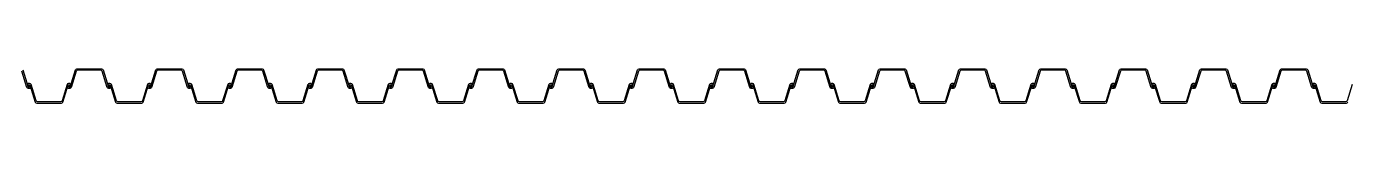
# Model space of a CAD drawing. Header units: millimetres. Extents: x -383953 to 676589, y -101685 to 196247.
# Drawn here: x 51774 to 64934, y 34960 to 35300 of the extents above; entities that cross this region are included whole.
import ezdxf

# ---------------------------------------------------------------- set-up
doc = ezdxf.new("R2010")
doc.units = ezdxf.units.MM
doc.layers.add('SHEET Pile', color=2, linetype='Continuous')

msp = doc.modelspace()

# ---------------------------------------------------------------- linework, layer by layer
at = {"layer": 'SHEET Pile'}
for points in [[(51779, 35114.3), (51729, 35277.5, 0.2992329)], [(51737.4, 35290.2), (51790.9, 35119, 0.2992329), (51793.6, 35117.2), (51801, 35117.2, 0.5393699), (51803.7, 35121.4), (51796.3, 35138.6, -0.5393699), (51799, 35142.8), (51806.4, 35142.8, -0.2992329), (51809.1, 35141), (51814.8, 35124.9, -0.5351003), (51801, 35104.5), (51793.6, 35104.5, -0.2992329), (51779.2, 35114)], [(52579, 35114.3), (52529, 35277.5, 0.2992329), (52514.1, 35287.2), (52285.9, 35287.2, 0.2992329), (52271, 35277.5), (52220.8, 35114, -0.2992329), (52206.4, 35104.5), (52199, 35104.5, -0.5351003), (52185.2, 35124.9), (52190.9, 35141, -0.2992329), (52193.6, 35142.8), (52201, 35142.8, -0.5393699), (52203.7, 35138.6), (52196.3, 35121.4, 0.5393699), (52199, 35117.2), (52206.4, 35117.2, 0.2992329), (52209.1, 35119), (52262.6, 35290.2, -0.2992329), (52277.5, 35300), (52522.5, 35300, -0.2992329), (52537.4, 35290.2), (52590.9, 35119, 0.2992329), (52593.6, 35117.2), (52601, 35117.2, 0.5393699), (52603.7, 35121.4), (52596.3, 35138.6, -0.5393699), (52599, 35142.8), (52606.4, 35142.8, -0.2992329), (52609.1, 35141), (52614.8, 35124.9, -0.5351003), (52601, 35104.5), (52593.6, 35104.5, -0.2992329), (52579.2, 35114)], [(53379, 35114.3), (53329, 35277.5, 0.2992329), (53314.1, 35287.2), (53085.9, 35287.2, 0.2992329), (53071, 35277.5), (53020.8, 35114, -0.2992329), (53006.4, 35104.5), (52999, 35104.5, -0.5351003), (52985.2, 35124.9), (52990.9, 35141, -0.2992329), (52993.6, 35142.8), (53001, 35142.8, -0.5393699), (53003.7, 35138.6), (52996.3, 35121.4, 0.5393699), (52999, 35117.2), (53006.4, 35117.2, 0.2992329), (53009.1, 35119), (53062.6, 35290.2, -0.2992329), (53077.5, 35300), (53322.5, 35300, -0.2992329), (53337.4, 35290.2), (53390.9, 35119, 0.2992329), (53393.6, 35117.2), (53401, 35117.2, 0.5393699), (53403.7, 35121.4), (53396.3, 35138.6, -0.5393699), (53399, 35142.8), (53406.4, 35142.8, -0.2992329), (53409.1, 35141), (53414.8, 35124.9, -0.5351003), (53401, 35104.5), (53393.6, 35104.5, -0.2992329), (53379.2, 35114)], [(54179, 35114.3), (54129, 35277.5, 0.2992329), (54114.1, 35287.2), (53885.9, 35287.2, 0.2992329), (53871, 35277.5), (53820.8, 35114, -0.2992329), (53806.4, 35104.5), (53799, 35104.5, -0.5351003), (53785.2, 35124.9), (53790.9, 35141, -0.2992329), (53793.6, 35142.8), (53801, 35142.8, -0.5393699), (53803.7, 35138.6), (53796.3, 35121.4, 0.5393699), (53799, 35117.2), (53806.4, 35117.2, 0.2992329), (53809.1, 35119), (53862.6, 35290.2, -0.2992329), (53877.5, 35300), (54122.5, 35300, -0.2992329), (54137.4, 35290.2), (54190.9, 35119, 0.2992329), (54193.6, 35117.2), (54201, 35117.2, 0.5393699), (54203.7, 35121.4), (54196.3, 35138.6, -0.5393699), (54199, 35142.8), (54206.4, 35142.8, -0.2992329), (54209.1, 35141), (54214.8, 35124.9, -0.5351003), (54201, 35104.5), (54193.6, 35104.5, -0.2992329), (54179.2, 35114)], [(54979, 35114.3), (54929, 35277.5, 0.2992329), (54914.1, 35287.2), (54685.9, 35287.2, 0.2992329), (54671, 35277.5), (54620.8, 35114, -0.2992329), (54606.4, 35104.5), (54599, 35104.5, -0.5351003), (54585.2, 35124.9), (54590.9, 35141, -0.2992329), (54593.6, 35142.8), (54601, 35142.8, -0.5393699), (54603.7, 35138.6), (54596.3, 35121.4, 0.5393699), (54599, 35117.2), (54606.4, 35117.2, 0.2992329), (54609.1, 35119), (54662.6, 35290.2, -0.2992329), (54677.5, 35300), (54922.5, 35300, -0.2992329), (54937.4, 35290.2), (54990.9, 35119, 0.2992329), (54993.6, 35117.2), (55001, 35117.2, 0.5393699), (55003.7, 35121.4), (54996.3, 35138.6, -0.5393699), (54999, 35142.8), (55006.4, 35142.8, -0.2992329), (55009.1, 35141), (55014.8, 35124.9, -0.5351003), (55001, 35104.5), (54993.6, 35104.5, -0.2992329), (54979.2, 35114)], [(55779, 35114.3), (55729, 35277.5, 0.2992329), (55714.1, 35287.2), (55485.9, 35287.2, 0.2992329), (55471, 35277.5), (55420.8, 35114, -0.2992329), (55406.4, 35104.5), (55399, 35104.5, -0.5351003), (55385.2, 35124.9), (55390.9, 35141, -0.2992329), (55393.6, 35142.8), (55401, 35142.8, -0.5393699), (55403.7, 35138.6), (55396.3, 35121.4, 0.5393699), (55399, 35117.2), (55406.4, 35117.2, 0.2992329), (55409.1, 35119), (55462.6, 35290.2, -0.2992329), (55477.5, 35300), (55722.5, 35300, -0.2992329), (55737.4, 35290.2), (55790.9, 35119, 0.2992329), (55793.6, 35117.2), (55801, 35117.2, 0.5393699), (55803.7, 35121.4), (55796.3, 35138.6, -0.5393699), (55799, 35142.8), (55806.4, 35142.8, -0.2992329), (55809.1, 35141), (55814.8, 35124.9, -0.5351003), (55801, 35104.5), (55793.6, 35104.5, -0.2992329), (55779.2, 35114)], [(56579, 35114.3), (56529, 35277.5, 0.2992329), (56514.1, 35287.2), (56285.9, 35287.2, 0.2992329), (56271, 35277.5), (56220.8, 35114, -0.2992329), (56206.4, 35104.5), (56199, 35104.5, -0.5351003), (56185.2, 35124.9), (56190.9, 35141, -0.2992329), (56193.6, 35142.8), (56201, 35142.8, -0.5393699), (56203.7, 35138.6), (56196.3, 35121.4, 0.5393699), (56199, 35117.2), (56206.4, 35117.2, 0.2992329), (56209.1, 35119), (56262.6, 35290.2, -0.2992329), (56277.5, 35300), (56522.5, 35300, -0.2992329), (56537.4, 35290.2), (56590.9, 35119, 0.2992329), (56593.6, 35117.2), (56601, 35117.2, 0.5393699), (56603.7, 35121.4), (56596.3, 35138.6, -0.5393699), (56599, 35142.8), (56606.4, 35142.8, -0.2992329), (56609.1, 35141), (56614.8, 35124.9, -0.5351003), (56601, 35104.5), (56593.6, 35104.5, -0.2992329), (56579.2, 35114)], [(57379, 35114.3), (57329, 35277.5, 0.2992329), (57314.1, 35287.2), (57085.9, 35287.2, 0.2992329), (57071, 35277.5), (57020.8, 35114, -0.2992329), (57006.4, 35104.5), (56999, 35104.5, -0.5351003), (56985.2, 35124.9), (56990.9, 35141, -0.2992329), (56993.6, 35142.8), (57001, 35142.8, -0.5393699), (57003.7, 35138.6), (56996.3, 35121.4, 0.5393699), (56999, 35117.2), (57006.4, 35117.2, 0.2992329), (57009.1, 35119), (57062.6, 35290.2, -0.2992329), (57077.5, 35300), (57322.5, 35300, -0.2992329), (57337.4, 35290.2), (57390.9, 35119, 0.2992329), (57393.6, 35117.2), (57401, 35117.2, 0.5393699), (57403.7, 35121.4), (57396.3, 35138.6, -0.5393699), (57399, 35142.8), (57406.4, 35142.8, -0.2992329), (57409.1, 35141), (57414.8, 35124.9, -0.5351003), (57401, 35104.5), (57393.6, 35104.5, -0.2992329), (57379.2, 35114)], [(58179, 35114.3), (58129, 35277.5, 0.2992329), (58114.1, 35287.2), (57885.9, 35287.2, 0.2992329), (57871, 35277.5), (57820.8, 35114, -0.2992329), (57806.4, 35104.5), (57799, 35104.5, -0.5351003), (57785.2, 35124.9), (57790.9, 35141, -0.2992329), (57793.6, 35142.8), (57801, 35142.8, -0.5393699), (57803.7, 35138.6), (57796.3, 35121.4, 0.5393699), (57799, 35117.2), (57806.4, 35117.2, 0.2992329), (57809.1, 35119), (57862.6, 35290.2, -0.2992329), (57877.5, 35300), (58122.5, 35300, -0.2992329), (58137.4, 35290.2), (58190.9, 35119, 0.2992329), (58193.6, 35117.2), (58201, 35117.2, 0.5393699), (58203.7, 35121.4), (58196.3, 35138.6, -0.5393699), (58199, 35142.8), (58206.4, 35142.8, -0.2992329), (58209.1, 35141), (58214.8, 35124.9, -0.5351003), (58201, 35104.5), (58193.6, 35104.5, -0.2992329), (58179.2, 35114)], [(58979, 35114.3), (58929, 35277.5, 0.2992329), (58914.1, 35287.2), (58685.9, 35287.2, 0.2992329), (58671, 35277.5), (58620.8, 35114, -0.2992329), (58606.4, 35104.5), (58599, 35104.5, -0.5351003), (58585.2, 35124.9), (58590.9, 35141, -0.2992329), (58593.6, 35142.8), (58601, 35142.8, -0.5393699), (58603.7, 35138.6), (58596.3, 35121.4, 0.5393699), (58599, 35117.2), (58606.4, 35117.2, 0.2992329), (58609.1, 35119), (58662.6, 35290.2, -0.2992329), (58677.5, 35300), (58922.5, 35300, -0.2992329), (58937.4, 35290.2), (58990.9, 35119, 0.2992329), (58993.6, 35117.2), (59001, 35117.2, 0.5393699), (59003.7, 35121.4), (58996.3, 35138.6, -0.5393699), (58999, 35142.8), (59006.4, 35142.8, -0.2992329), (59009.1, 35141), (59014.8, 35124.9, -0.5351003), (59001, 35104.5), (58993.6, 35104.5, -0.2992329), (58979.2, 35114)], [(59779, 35114.3), (59729, 35277.5, 0.2992329), (59714.1, 35287.2), (59485.9, 35287.2, 0.2992329), (59471, 35277.5), (59420.8, 35114, -0.2992329), (59406.4, 35104.5), (59399, 35104.5, -0.5351003), (59385.2, 35124.9), (59390.9, 35141, -0.2992329), (59393.6, 35142.8), (59401, 35142.8, -0.5393699), (59403.7, 35138.6), (59396.3, 35121.4, 0.5393699), (59399, 35117.2), (59406.4, 35117.2, 0.2992329), (59409.1, 35119), (59462.6, 35290.2, -0.2992329), (59477.5, 35300), (59722.5, 35300, -0.2992329), (59737.4, 35290.2), (59790.9, 35119, 0.2992329), (59793.6, 35117.2), (59801, 35117.2, 0.5393699), (59803.7, 35121.4), (59796.3, 35138.6, -0.5393699), (59799, 35142.8), (59806.4, 35142.8, -0.2992329), (59809.1, 35141), (59814.8, 35124.9, -0.5351003), (59801, 35104.5), (59793.6, 35104.5, -0.2992329), (59779.2, 35114)], [(60579, 35114.3), (60529, 35277.5, 0.2992329), (60514.1, 35287.2), (60285.9, 35287.2, 0.2992329), (60271, 35277.5), (60220.8, 35114, -0.2992329), (60206.4, 35104.5), (60199, 35104.5, -0.5351003), (60185.2, 35124.9), (60190.9, 35141, -0.2992329), (60193.6, 35142.8), (60201, 35142.8, -0.5393699), (60203.7, 35138.6), (60196.3, 35121.4, 0.5393699), (60199, 35117.2), (60206.4, 35117.2, 0.2992329), (60209.1, 35119), (60262.6, 35290.2, -0.2992329), (60277.5, 35300), (60522.5, 35300, -0.2992329), (60537.4, 35290.2), (60590.9, 35119, 0.2992329), (60593.6, 35117.2), (60601, 35117.2, 0.5393699), (60603.7, 35121.4), (60596.3, 35138.6, -0.5393699), (60599, 35142.8), (60606.4, 35142.8, -0.2992329), (60609.1, 35141), (60614.8, 35124.9, -0.5351003), (60601, 35104.5), (60593.6, 35104.5, -0.2992329), (60579.2, 35114)], [(61379, 35114.3), (61329, 35277.5, 0.2992329), (61314.1, 35287.2), (61085.9, 35287.2, 0.2992329), (61071, 35277.5), (61020.8, 35114, -0.2992329), (61006.4, 35104.5), (60999, 35104.5, -0.5351003), (60985.2, 35124.9), (60990.9, 35141, -0.2992329), (60993.6, 35142.8), (61001, 35142.8, -0.5393699), (61003.7, 35138.6), (60996.3, 35121.4, 0.5393699), (60999, 35117.2), (61006.4, 35117.2, 0.2992329), (61009.1, 35119), (61062.6, 35290.2, -0.2992329), (61077.5, 35300), (61322.5, 35300, -0.2992329), (61337.4, 35290.2), (61390.9, 35119, 0.2992329), (61393.6, 35117.2), (61401, 35117.2, 0.5393699), (61403.7, 35121.4), (61396.3, 35138.6, -0.5393699), (61399, 35142.8), (61406.4, 35142.8, -0.2992329), (61409.1, 35141), (61414.8, 35124.9, -0.5351003), (61401, 35104.5), (61393.6, 35104.5, -0.2992329), (61379.2, 35114)], [(62179, 35114.3), (62129, 35277.5, 0.2992329), (62114.1, 35287.2), (61885.9, 35287.2, 0.2992329), (61871, 35277.5), (61820.8, 35114, -0.2992329), (61806.4, 35104.5), (61799, 35104.5, -0.5351003), (61785.2, 35124.9), (61790.9, 35141, -0.2992329), (61793.6, 35142.8), (61801, 35142.8, -0.5393699), (61803.7, 35138.6), (61796.3, 35121.4, 0.5393699), (61799, 35117.2), (61806.4, 35117.2, 0.2992329), (61809.1, 35119), (61862.6, 35290.2, -0.2992329), (61877.5, 35300), (62122.5, 35300, -0.2992329), (62137.4, 35290.2), (62190.9, 35119, 0.2992329), (62193.6, 35117.2), (62201, 35117.2, 0.5393699), (62203.7, 35121.4), (62196.3, 35138.6, -0.5393699), (62199, 35142.8), (62206.4, 35142.8, -0.2992329), (62209.1, 35141), (62214.8, 35124.9, -0.5351003), (62201, 35104.5), (62193.6, 35104.5, -0.2992329), (62179.2, 35114)], [(62979, 35114.3), (62929, 35277.5, 0.2992329), (62914.1, 35287.2), (62685.9, 35287.2, 0.2992329), (62671, 35277.5), (62620.8, 35114, -0.2992329), (62606.4, 35104.5), (62599, 35104.5, -0.5351003), (62585.2, 35124.9), (62590.9, 35141, -0.2992329), (62593.6, 35142.8), (62601, 35142.8, -0.5393699), (62603.7, 35138.6), (62596.3, 35121.4, 0.5393699), (62599, 35117.2), (62606.4, 35117.2, 0.2992329), (62609.1, 35119), (62662.6, 35290.2, -0.2992329), (62677.5, 35300), (62922.5, 35300, -0.2992329), (62937.4, 35290.2), (62990.9, 35119, 0.2992329), (62993.6, 35117.2), (63001, 35117.2, 0.5393699), (63003.7, 35121.4), (62996.3, 35138.6, -0.5393699), (62999, 35142.8), (63006.4, 35142.8, -0.2992329), (63009.1, 35141), (63014.8, 35124.9, -0.5351003), (63001, 35104.5), (62993.6, 35104.5, -0.2992329), (62979.2, 35114)], [(63779, 35114.3), (63729, 35277.5, 0.2992329), (63714.1, 35287.2), (63485.9, 35287.2, 0.2992329), (63471, 35277.5), (63420.8, 35114, -0.2992329), (63406.4, 35104.5), (63399, 35104.5, -0.5351003), (63385.2, 35124.9), (63390.9, 35141, -0.2992329), (63393.6, 35142.8), (63401, 35142.8, -0.5393699), (63403.7, 35138.6), (63396.3, 35121.4, 0.5393699), (63399, 35117.2), (63406.4, 35117.2, 0.2992329), (63409.1, 35119), (63462.6, 35290.2, -0.2992329), (63477.5, 35300), (63722.5, 35300, -0.2992329), (63737.4, 35290.2), (63790.9, 35119, 0.2992329), (63793.6, 35117.2), (63801, 35117.2, 0.5393699), (63803.7, 35121.4), (63796.3, 35138.6, -0.5393699), (63799, 35142.8), (63806.4, 35142.8, -0.2992329), (63809.1, 35141), (63814.8, 35124.9, -0.5351003), (63801, 35104.5), (63793.6, 35104.5, -0.2992329), (63779.2, 35114)], [(64579, 35114.3), (64529, 35277.5, 0.2992329), (64514.1, 35287.2), (64285.9, 35287.2, 0.2992329), (64271, 35277.5), (64220.8, 35114, -0.2992329), (64206.4, 35104.5), (64199, 35104.5, -0.5351003), (64185.2, 35124.9), (64190.9, 35141, -0.2992329), (64193.6, 35142.8), (64201, 35142.8, -0.5393699), (64203.7, 35138.6), (64196.3, 35121.4, 0.5393699), (64199, 35117.2), (64206.4, 35117.2, 0.2992329), (64209.1, 35119), (64262.6, 35290.2, -0.2992329), (64277.5, 35300), (64522.5, 35300, -0.2992329), (64537.4, 35290.2), (64590.9, 35119, 0.2992329), (64593.6, 35117.2), (64601, 35117.2, 0.5393699), (64603.7, 35121.4), (64596.3, 35138.6, -0.5393699), (64599, 35142.8), (64606.4, 35142.8, -0.2992329), (64609.1, 35141), (64614.8, 35124.9, -0.5351003), (64601, 35104.5), (64593.6, 35104.5, -0.2992329), (64579.2, 35114)], [(52179, 35145.7), (52129, 34982.5, -0.2992329), (52114.1, 34972.8), (51885.9, 34972.8, -0.2992329), (51871, 34982.5), (51820.8, 35146, 0.2992329), (51806.4, 35155.5), (51799, 35155.5, 0.5351003), (51785.2, 35135.1), (51790.9, 35119, 0.2992329), (51793.6, 35117.2), (51801, 35117.2, 0.5393699), (51803.7, 35121.4), (51796.3, 35138.6, -0.5393699), (51799, 35142.8), (51806.4, 35142.8, -0.2992329), (51809.1, 35141), (51862.6, 34969.8, 0.2992329), (51877.5, 34960), (52122.5, 34960, 0.2992329), (52137.4, 34969.8), (52190.9, 35141, -0.2992329), (52193.6, 35142.8), (52201, 35142.8, -0.5393699), (52203.7, 35138.6), (52196.3, 35121.4, 0.5393699), (52199, 35117.2), (52206.4, 35117.2, 0.2992329), (52209.1, 35119), (52214.8, 35135.1, 0.5351003), (52201, 35155.5), (52193.6, 35155.5, 0.2992329), (52179.2, 35146)], [(52979, 35145.7), (52929, 34982.5, -0.2992329), (52914.1, 34972.8), (52685.9, 34972.8, -0.2992329), (52671, 34982.5), (52620.8, 35146, 0.2992329), (52606.4, 35155.5), (52599, 35155.5, 0.5351003), (52585.2, 35135.1), (52590.9, 35119, 0.2992329), (52593.6, 35117.2), (52601, 35117.2, 0.5393699), (52603.7, 35121.4), (52596.3, 35138.6, -0.5393699), (52599, 35142.8), (52606.4, 35142.8, -0.2992329), (52609.1, 35141), (52662.6, 34969.8, 0.2992329), (52677.5, 34960), (52922.5, 34960, 0.2992329), (52937.4, 34969.8), (52990.9, 35141, -0.2992329), (52993.6, 35142.8), (53001, 35142.8, -0.5393699), (53003.7, 35138.6), (52996.3, 35121.4, 0.5393699), (52999, 35117.2), (53006.4, 35117.2, 0.2992329), (53009.1, 35119), (53014.8, 35135.1, 0.5351003), (53001, 35155.5), (52993.6, 35155.5, 0.2992329), (52979.2, 35146)], [(53779, 35145.7), (53729, 34982.5, -0.2992329), (53714.1, 34972.8), (53485.9, 34972.8, -0.2992329), (53471, 34982.5), (53420.8, 35146, 0.2992329), (53406.4, 35155.5), (53399, 35155.5, 0.5351003), (53385.2, 35135.1), (53390.9, 35119, 0.2992329), (53393.6, 35117.2), (53401, 35117.2, 0.5393699), (53403.7, 35121.4), (53396.3, 35138.6, -0.5393699), (53399, 35142.8), (53406.4, 35142.8, -0.2992329), (53409.1, 35141), (53462.6, 34969.8, 0.2992329), (53477.5, 34960), (53722.5, 34960, 0.2992329), (53737.4, 34969.8), (53790.9, 35141, -0.2992329), (53793.6, 35142.8), (53801, 35142.8, -0.5393699), (53803.7, 35138.6), (53796.3, 35121.4, 0.5393699), (53799, 35117.2), (53806.4, 35117.2, 0.2992329), (53809.1, 35119), (53814.8, 35135.1, 0.5351003), (53801, 35155.5), (53793.6, 35155.5, 0.2992329), (53779.2, 35146)], [(54579, 35145.7), (54529, 34982.5, -0.2992329), (54514.1, 34972.8), (54285.9, 34972.8, -0.2992329), (54271, 34982.5), (54220.8, 35146, 0.2992329), (54206.4, 35155.5), (54199, 35155.5, 0.5351003), (54185.2, 35135.1), (54190.9, 35119, 0.2992329), (54193.6, 35117.2), (54201, 35117.2, 0.5393699), (54203.7, 35121.4), (54196.3, 35138.6, -0.5393699), (54199, 35142.8), (54206.4, 35142.8, -0.2992329), (54209.1, 35141), (54262.6, 34969.8, 0.2992329), (54277.5, 34960), (54522.5, 34960, 0.2992329), (54537.4, 34969.8), (54590.9, 35141, -0.2992329), (54593.6, 35142.8), (54601, 35142.8, -0.5393699), (54603.7, 35138.6), (54596.3, 35121.4, 0.5393699), (54599, 35117.2), (54606.4, 35117.2, 0.2992329), (54609.1, 35119), (54614.8, 35135.1, 0.5351003), (54601, 35155.5), (54593.6, 35155.5, 0.2992329), (54579.2, 35146)], [(55379, 35145.7), (55329, 34982.5, -0.2992329), (55314.1, 34972.8), (55085.9, 34972.8, -0.2992329), (55071, 34982.5), (55020.8, 35146, 0.2992329), (55006.4, 35155.5), (54999, 35155.5, 0.5351003), (54985.2, 35135.1), (54990.9, 35119, 0.2992329), (54993.6, 35117.2), (55001, 35117.2, 0.5393699), (55003.7, 35121.4), (54996.3, 35138.6, -0.5393699), (54999, 35142.8), (55006.4, 35142.8, -0.2992329), (55009.1, 35141), (55062.6, 34969.8, 0.2992329), (55077.5, 34960), (55322.5, 34960, 0.2992329), (55337.4, 34969.8), (55390.9, 35141, -0.2992329), (55393.6, 35142.8), (55401, 35142.8, -0.5393699), (55403.7, 35138.6), (55396.3, 35121.4, 0.5393699), (55399, 35117.2), (55406.4, 35117.2, 0.2992329), (55409.1, 35119), (55414.8, 35135.1, 0.5351003), (55401, 35155.5), (55393.6, 35155.5, 0.2992329), (55379.2, 35146)], [(56179, 35145.7), (56129, 34982.5, -0.2992329), (56114.1, 34972.8), (55885.9, 34972.8, -0.2992329), (55871, 34982.5), (55820.8, 35146, 0.2992329), (55806.4, 35155.5), (55799, 35155.5, 0.5351003), (55785.2, 35135.1), (55790.9, 35119, 0.2992329), (55793.6, 35117.2), (55801, 35117.2, 0.5393699), (55803.7, 35121.4), (55796.3, 35138.6, -0.5393699), (55799, 35142.8), (55806.4, 35142.8, -0.2992329), (55809.1, 35141), (55862.6, 34969.8, 0.2992329), (55877.5, 34960), (56122.5, 34960, 0.2992329), (56137.4, 34969.8), (56190.9, 35141, -0.2992329), (56193.6, 35142.8), (56201, 35142.8, -0.5393699), (56203.7, 35138.6), (56196.3, 35121.4, 0.5393699), (56199, 35117.2), (56206.4, 35117.2, 0.2992329), (56209.1, 35119), (56214.8, 35135.1, 0.5351003), (56201, 35155.5), (56193.6, 35155.5, 0.2992329), (56179.2, 35146)], [(56979, 35145.7), (56929, 34982.5, -0.2992329), (56914.1, 34972.8), (56685.9, 34972.8, -0.2992329), (56671, 34982.5), (56620.8, 35146, 0.2992329), (56606.4, 35155.5), (56599, 35155.5, 0.5351003), (56585.2, 35135.1), (56590.9, 35119, 0.2992329), (56593.6, 35117.2), (56601, 35117.2, 0.5393699), (56603.7, 35121.4), (56596.3, 35138.6, -0.5393699), (56599, 35142.8), (56606.4, 35142.8, -0.2992329), (56609.1, 35141), (56662.6, 34969.8, 0.2992329), (56677.5, 34960), (56922.5, 34960, 0.2992329), (56937.4, 34969.8), (56990.9, 35141, -0.2992329), (56993.6, 35142.8), (57001, 35142.8, -0.5393699), (57003.7, 35138.6), (56996.3, 35121.4, 0.5393699), (56999, 35117.2), (57006.4, 35117.2, 0.2992329), (57009.1, 35119), (57014.8, 35135.1, 0.5351003), (57001, 35155.5), (56993.6, 35155.5, 0.2992329), (56979.2, 35146)], [(57779, 35145.7), (57729, 34982.5, -0.2992329), (57714.1, 34972.8), (57485.9, 34972.8, -0.2992329), (57471, 34982.5), (57420.8, 35146, 0.2992329), (57406.4, 35155.5), (57399, 35155.5, 0.5351003), (57385.2, 35135.1), (57390.9, 35119, 0.2992329), (57393.6, 35117.2), (57401, 35117.2, 0.5393699), (57403.7, 35121.4), (57396.3, 35138.6, -0.5393699), (57399, 35142.8), (57406.4, 35142.8, -0.2992329), (57409.1, 35141), (57462.6, 34969.8, 0.2992329), (57477.5, 34960), (57722.5, 34960, 0.2992329), (57737.4, 34969.8), (57790.9, 35141, -0.2992329), (57793.6, 35142.8), (57801, 35142.8, -0.5393699), (57803.7, 35138.6), (57796.3, 35121.4, 0.5393699), (57799, 35117.2), (57806.4, 35117.2, 0.2992329), (57809.1, 35119), (57814.8, 35135.1, 0.5351003), (57801, 35155.5), (57793.6, 35155.5, 0.2992329), (57779.2, 35146)], [(58579, 35145.7), (58529, 34982.5, -0.2992329), (58514.1, 34972.8), (58285.9, 34972.8, -0.2992329), (58271, 34982.5), (58220.8, 35146, 0.2992329), (58206.4, 35155.5), (58199, 35155.5, 0.5351003), (58185.2, 35135.1), (58190.9, 35119, 0.2992329), (58193.6, 35117.2), (58201, 35117.2, 0.5393699), (58203.7, 35121.4), (58196.3, 35138.6, -0.5393699), (58199, 35142.8), (58206.4, 35142.8, -0.2992329), (58209.1, 35141), (58262.6, 34969.8, 0.2992329), (58277.5, 34960), (58522.5, 34960, 0.2992329), (58537.4, 34969.8), (58590.9, 35141, -0.2992329), (58593.6, 35142.8), (58601, 35142.8, -0.5393699), (58603.7, 35138.6), (58596.3, 35121.4, 0.5393699), (58599, 35117.2), (58606.4, 35117.2, 0.2992329), (58609.1, 35119), (58614.8, 35135.1, 0.5351003), (58601, 35155.5), (58593.6, 35155.5, 0.2992329), (58579.2, 35146)], [(59379, 35145.7), (59329, 34982.5, -0.2992329), (59314.1, 34972.8), (59085.9, 34972.8, -0.2992329), (59071, 34982.5), (59020.8, 35146, 0.2992329), (59006.4, 35155.5), (58999, 35155.5, 0.5351003), (58985.2, 35135.1), (58990.9, 35119, 0.2992329), (58993.6, 35117.2), (59001, 35117.2, 0.5393699), (59003.7, 35121.4), (58996.3, 35138.6, -0.5393699), (58999, 35142.8), (59006.4, 35142.8, -0.2992329), (59009.1, 35141), (59062.6, 34969.8, 0.2992329), (59077.5, 34960), (59322.5, 34960, 0.2992329), (59337.4, 34969.8), (59390.9, 35141, -0.2992329), (59393.6, 35142.8), (59401, 35142.8, -0.5393699), (59403.7, 35138.6), (59396.3, 35121.4, 0.5393699), (59399, 35117.2), (59406.4, 35117.2, 0.2992329), (59409.1, 35119), (59414.8, 35135.1, 0.5351003), (59401, 35155.5), (59393.6, 35155.5, 0.2992329), (59379.2, 35146)], [(60179, 35145.7), (60129, 34982.5, -0.2992329), (60114.1, 34972.8), (59885.9, 34972.8, -0.2992329), (59871, 34982.5), (59820.8, 35146, 0.2992329), (59806.4, 35155.5), (59799, 35155.5, 0.5351003), (59785.2, 35135.1), (59790.9, 35119, 0.2992329), (59793.6, 35117.2), (59801, 35117.2, 0.5393699), (59803.7, 35121.4), (59796.3, 35138.6, -0.5393699), (59799, 35142.8), (59806.4, 35142.8, -0.2992329), (59809.1, 35141), (59862.6, 34969.8, 0.2992329), (59877.5, 34960), (60122.5, 34960, 0.2992329), (60137.4, 34969.8), (60190.9, 35141, -0.2992329), (60193.6, 35142.8), (60201, 35142.8, -0.5393699), (60203.7, 35138.6), (60196.3, 35121.4, 0.5393699), (60199, 35117.2), (60206.4, 35117.2, 0.2992329), (60209.1, 35119), (60214.8, 35135.1, 0.5351003), (60201, 35155.5), (60193.6, 35155.5, 0.2992329), (60179.2, 35146)], [(60979, 35145.7), (60929, 34982.5, -0.2992329), (60914.1, 34972.8), (60685.9, 34972.8, -0.2992329), (60671, 34982.5), (60620.8, 35146, 0.2992329), (60606.4, 35155.5), (60599, 35155.5, 0.5351003), (60585.2, 35135.1), (60590.9, 35119, 0.2992329), (60593.6, 35117.2), (60601, 35117.2, 0.5393699), (60603.7, 35121.4), (60596.3, 35138.6, -0.5393699), (60599, 35142.8), (60606.4, 35142.8, -0.2992329), (60609.1, 35141), (60662.6, 34969.8, 0.2992329), (60677.5, 34960), (60922.5, 34960, 0.2992329), (60937.4, 34969.8), (60990.9, 35141, -0.2992329), (60993.6, 35142.8), (61001, 35142.8, -0.5393699), (61003.7, 35138.6), (60996.3, 35121.4, 0.5393699), (60999, 35117.2), (61006.4, 35117.2, 0.2992329), (61009.1, 35119), (61014.8, 35135.1, 0.5351003), (61001, 35155.5), (60993.6, 35155.5, 0.2992329), (60979.2, 35146)], [(61779, 35145.7), (61729, 34982.5, -0.2992329), (61714.1, 34972.8), (61485.9, 34972.8, -0.2992329), (61471, 34982.5), (61420.8, 35146, 0.2992329), (61406.4, 35155.5), (61399, 35155.5, 0.5351003), (61385.2, 35135.1), (61390.9, 35119, 0.2992329), (61393.6, 35117.2), (61401, 35117.2, 0.5393699), (61403.7, 35121.4), (61396.3, 35138.6, -0.5393699), (61399, 35142.8), (61406.4, 35142.8, -0.2992329), (61409.1, 35141), (61462.6, 34969.8, 0.2992329), (61477.5, 34960), (61722.5, 34960, 0.2992329), (61737.4, 34969.8), (61790.9, 35141, -0.2992329), (61793.6, 35142.8), (61801, 35142.8, -0.5393699), (61803.7, 35138.6), (61796.3, 35121.4, 0.5393699), (61799, 35117.2), (61806.4, 35117.2, 0.2992329), (61809.1, 35119), (61814.8, 35135.1, 0.5351003), (61801, 35155.5), (61793.6, 35155.5, 0.2992329), (61779.2, 35146)], [(62579, 35145.7), (62529, 34982.5, -0.2992329), (62514.1, 34972.8), (62285.9, 34972.8, -0.2992329), (62271, 34982.5), (62220.8, 35146, 0.2992329), (62206.4, 35155.5), (62199, 35155.5, 0.5351003), (62185.2, 35135.1), (62190.9, 35119, 0.2992329), (62193.6, 35117.2), (62201, 35117.2, 0.5393699), (62203.7, 35121.4), (62196.3, 35138.6, -0.5393699), (62199, 35142.8), (62206.4, 35142.8, -0.2992329), (62209.1, 35141), (62262.6, 34969.8, 0.2992329), (62277.5, 34960), (62522.5, 34960, 0.2992329), (62537.4, 34969.8), (62590.9, 35141, -0.2992329), (62593.6, 35142.8), (62601, 35142.8, -0.5393699), (62603.7, 35138.6), (62596.3, 35121.4, 0.5393699), (62599, 35117.2), (62606.4, 35117.2, 0.2992329), (62609.1, 35119), (62614.8, 35135.1, 0.5351003), (62601, 35155.5), (62593.6, 35155.5, 0.2992329), (62579.2, 35146)], [(63379, 35145.7), (63329, 34982.5, -0.2992329), (63314.1, 34972.8), (63085.9, 34972.8, -0.2992329), (63071, 34982.5), (63020.8, 35146, 0.2992329), (63006.4, 35155.5), (62999, 35155.5, 0.5351003), (62985.2, 35135.1), (62990.9, 35119, 0.2992329), (62993.6, 35117.2), (63001, 35117.2, 0.5393699), (63003.7, 35121.4), (62996.3, 35138.6, -0.5393699), (62999, 35142.8), (63006.4, 35142.8, -0.2992329), (63009.1, 35141), (63062.6, 34969.8, 0.2992329), (63077.5, 34960), (63322.5, 34960, 0.2992329), (63337.4, 34969.8), (63390.9, 35141, -0.2992329), (63393.6, 35142.8), (63401, 35142.8, -0.5393699), (63403.7, 35138.6), (63396.3, 35121.4, 0.5393699), (63399, 35117.2), (63406.4, 35117.2, 0.2992329), (63409.1, 35119), (63414.8, 35135.1, 0.5351003), (63401, 35155.5), (63393.6, 35155.5, 0.2992329), (63379.2, 35146)], [(64179, 35145.7), (64129, 34982.5, -0.2992329), (64114.1, 34972.8), (63885.9, 34972.8, -0.2992329), (63871, 34982.5), (63820.8, 35146, 0.2992329), (63806.4, 35155.5), (63799, 35155.5, 0.5351003), (63785.2, 35135.1), (63790.9, 35119, 0.2992329), (63793.6, 35117.2), (63801, 35117.2, 0.5393699), (63803.7, 35121.4), (63796.3, 35138.6, -0.5393699), (63799, 35142.8), (63806.4, 35142.8, -0.2992329), (63809.1, 35141), (63862.6, 34969.8, 0.2992329), (63877.5, 34960), (64122.5, 34960, 0.2992329), (64137.4, 34969.8), (64190.9, 35141, -0.2992329), (64193.6, 35142.8), (64201, 35142.8, -0.5393699), (64203.7, 35138.6), (64196.3, 35121.4, 0.5393699), (64199, 35117.2), (64206.4, 35117.2, 0.2992329), (64209.1, 35119), (64214.8, 35135.1, 0.5351003), (64201, 35155.5), (64193.6, 35155.5, 0.2992329), (64179.2, 35146)], [(64979, 35145.7), (64929, 34982.5, -0.2992329), (64914.1, 34972.8), (64685.9, 34972.8, -0.2992329), (64671, 34982.5), (64620.8, 35146, 0.2992329), (64606.4, 35155.5), (64599, 35155.5, 0.5351003), (64585.2, 35135.1), (64590.9, 35119, 0.2992329), (64593.6, 35117.2), (64601, 35117.2, 0.5393699), (64603.7, 35121.4), (64596.3, 35138.6, -0.5393699), (64599, 35142.8), (64606.4, 35142.8, -0.2992329), (64609.1, 35141), (64662.6, 34969.8, 0.2992329), (64677.5, 34960), (64922.5, 34960, 0.2992329), (64937.4, 34969.8)]]:
    msp.add_lwpolyline(points, format="xyb", dxfattribs=at)

doc.saveas('drawing.dxf')
